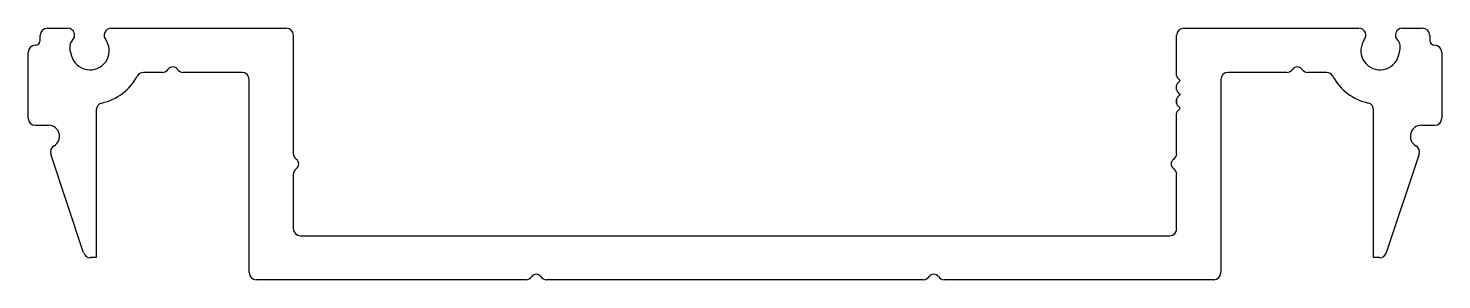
# Model space of a CAD drawing. Extents: x -51 to 51, y 2 to 20.
import ezdxf

# ---------------------------------------------------------------- set-up
doc = ezdxf.new("R2010")
doc.units = 0
doc.layers.get('0').update_dxf_attribs({"linetype": 'CONTINUOUS'})

msp = doc.modelspace()

# ---------------------------------------------------------------- linework, layer by layer
at = {"color": 7, "linetype": 'CONTINUOUS'}
for p, q in [((-49.87, 18.97), (-49.87, 19.33)), ((-49.36, 19.84), (-47.91, 19.84)), ((-44.78, 19.84), (-32.19, 19.84)), ((-31.69, 19.33), (-31.69, 10.82)), ((31.81, 16.43), (31.81, 19.33)), ((32.32, 19.84), (44.91, 19.84)), ((48.04, 19.84), (49.48, 19.84)), ((50, 19.33), (50, 18.97)), ((-50.74, 13.36), (-50.74, 18.1)), ((-47.71, 18.12), (-47.63, 17.85)), ((47.76, 17.85), (47.83, 18.12)), ((50.86, 18.1), (50.86, 13.36)), ((-41.1, 16.66), (-42.45, 16.66)), ((-35.37, 16.66), (-39.61, 16.66)), ((31.81, 16.43), (31.81, 16.43)), ((39.73, 16.66), (35.5, 16.66)), ((42.58, 16.66), (41.23, 16.66)), ((-34.86, 2.25), (-34.86, 16.15)), ((31.81, 15.43), (31.81, 15.72)), ((32.06, 16.08), (31.89, 16.25)), ((31.89, 15.9), (32.06, 16.07)), ((32.06, 15.08), (31.89, 15.25)), ((34.99, 16.15), (34.99, 2.25)), ((31.81, 14.43), (31.81, 14.72)), ((31.81, 14.72), (31.81, 14.43)), ((31.81, 14.43), (31.81, 14.72)), ((31.81, 14.72), (31.81, 14.43)), ((31.81, 14.43), (31.81, 14.72)), ((31.89, 14.9), (32.06, 15.07)), ((32.06, 14.08), (31.89, 14.25)), ((-45.85, 13.96), (-45.85, 3.33)), ((31.81, 10.82), (31.81, 13.72)), ((31.81, 13.72), (31.81, 13.72)), ((31.81, 13.72), (31.81, 13.72)), ((31.81, 13.72), (31.81, 13.72)), ((31.81, 13.72), (31.81, 13.72)), ((31.89, 13.9), (32.06, 14.07)), ((45.97, 3.33), (45.97, 13.96)), ((-49.28, 12.85), (-50.23, 12.85)), ((50.36, 12.85), (49.4, 12.85)), ((-46.76, 3.67), (-49.11, 10.77)), ((49.24, 10.77), (46.88, 3.67)), ((-31.69, 9.32), (-31.69, 5.42)), ((31.81, 5.42), (31.81, 9.32)), ((-31.18, 4.91), (-3.38, 4.91)), ((-3.38, 4.91), (31.31, 4.91)), ((-45.85, 3.33), (-46.27, 3.33)), ((46.4, 3.33), (45.97, 3.33)), ((-14.97, 1.74), (-34.35, 1.74)), ((-3.38, 1.74), (-13.48, 1.74)), ((13.6, 1.74), (-3.38, 1.74)), ((34.48, 1.74), (15.1, 1.74))]:
    msp.add_line(p, q, dxfattribs=at)
for centre, radius, start, end in [((-49.36, 19.33), 0.511, 90, 180), ((-47.91, 19.33), 0.508, 311.0764, 90), ((-44.78, 19.33), 0.508, 90, 221.8271), ((-32.19, 19.33), 0.508, 0, 90), ((32.32, 19.33), 0.508, 90, 180), ((44.91, 19.33), 0.508, 318.1729, 90), ((48.04, 19.33), 0.508, 90, 228.9236), ((49.48, 19.33), 0.511, 360, 90), ((-50.23, 18.1), 0.508, 90, 180), ((-50.23, 18.97), 0.36, 270, 0), ((-47.24, 18.56), 0.508, 131.0764, 174.4194), ((-46.4, 18.48), 1.36, 174.4194, 195.2489), ((-46.3, 18.22), 1.38, 195.2489, 29.4789), ((-45.35, 18.82), 0.254, 27.6991, 41.8271), ((-45.77, 18.51), 0.776, 29.4789, 33.1593), ((46.43, 18.22), 1.38, 150.5211, 344.7511), ((45.9, 18.51), 0.776, 141.544, 150.5211), ((47.37, 18.56), 0.508, 5.5806, 48.9236), ((46.52, 18.48), 1.36, 344.7511, 5.5806), ((50.36, 18.97), 0.36, 180, 270), ((50.36, 18.1), 0.508, 360, 90), ((-46.3, 18.22), 3.86, 282.7367, 331.7934), ((-42.45, 16.15), 0.508, 90, 151.7934), ((-41.1, 17.17), 0.508, 270, 325.8471), ((-40.35, 16.66), 0.397, 34.1529, 145.8471), ((-39.61, 17.17), 0.508, 214.1529, 270), ((-35.37, 16.15), 0.508, 0, 90), ((32.06, 16.43), 0.25, 180, 225), ((35.5, 16.15), 0.508, 90, 180), ((39.73, 17.17), 0.508, 270, 325.8471), ((40.48, 16.66), 0.397, 34.1529, 145.8471), ((41.23, 17.17), 0.508, 214.1529, 270), ((42.58, 16.15), 0.508, 28.2066, 90), ((46.43, 18.22), 3.86, 208.2066, 257.2633), ((32.06, 15.72), 0.25, 135, 180), ((32.06, 15.43), 0.25, 180, 225), ((32.05, 16.08), 0.008, 315, 45), ((-45.34, 13.96), 0.508, 102.7367, 180), ((32.06, 14.72), 0.25, 135, 180), ((32.06, 14.43), 0.25, 180, 225), ((32.05, 15.08), 0.008, 315, 45), ((45.46, 13.96), 0.508, 0, 77.2633), ((-50.23, 13.36), 0.508, 180, 270), ((32.06, 13.72), 0.25, 135, 180), ((32.05, 14.08), 0.008, 315, 45), ((50.36, 13.36), 0.508, 270, 0), ((-49.28, 12.06), 0.794, 299.7957, 90), ((49.4, 12.06), 0.794, 90, 240.2043), ((-48.63, 10.93), 0.508, 119.7957, 198.3727), ((48.76, 10.93), 0.508, 341.6273, 60.2043), ((-31.18, 10.82), 0.508, 180, 235.8471), ((-31.69, 10.07), 0.397, 304.1529, 55.8471), ((31.81, 10.07), 0.397, 124.1529, 235.8471), ((31.31, 10.82), 0.508, 304.1529, 360), ((-31.18, 9.32), 0.508, 124.1529, 180), ((31.31, 9.32), 0.508, 360, 55.8471), ((-31.18, 5.42), 0.508, 180, 270), ((31.31, 5.42), 0.508, 270, 0), ((-46.27, 3.83), 0.508, 198.3727, 270), ((46.4, 3.83), 0.508, 270, 341.6273), ((-34.35, 2.25), 0.508, 180, 270), ((-14.22, 1.74), 0.397, 34.1529, 145.8471), ((14.35, 1.74), 0.397, 34.1529, 145.8471), ((34.48, 2.25), 0.508, 270, 0), ((-14.97, 2.25), 0.508, 270, 325.8471), ((-13.48, 2.25), 0.508, 214.1529, 270), ((13.6, 2.25), 0.508, 270, 325.8471), ((15.1, 2.25), 0.508, 214.1529, 270)]:
    msp.add_arc(centre, radius, start, end, dxfattribs=at)

doc.saveas('drawing.dxf')
